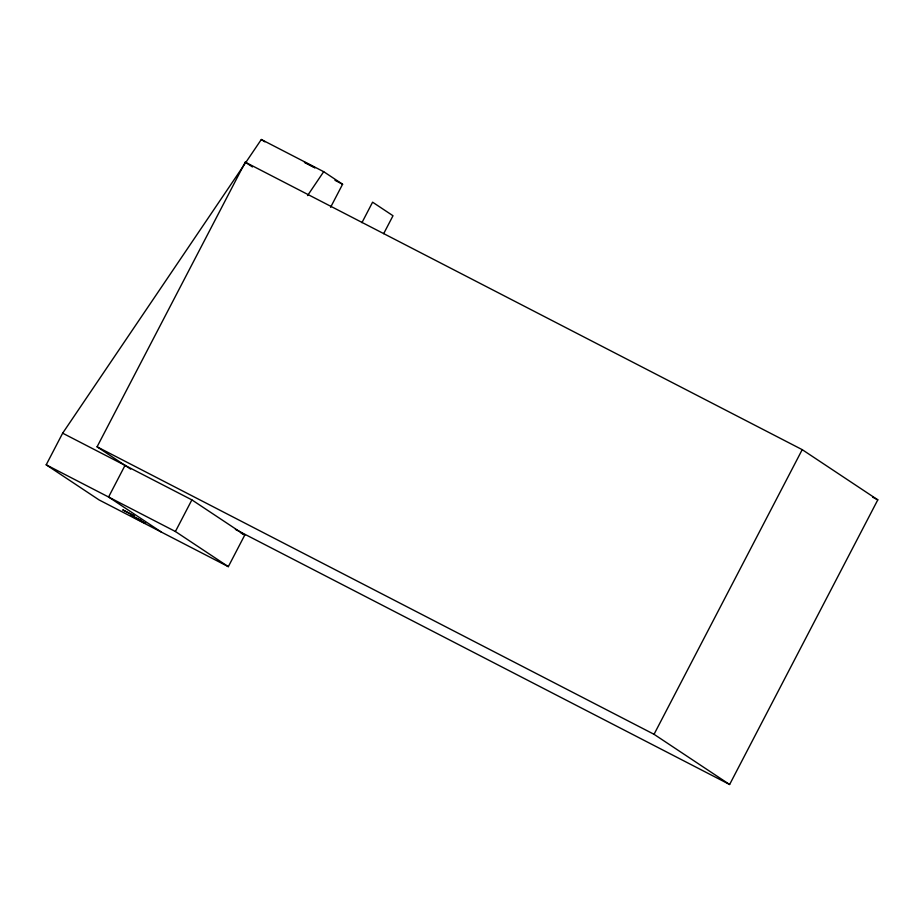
<?xml version="1.0" encoding="UTF-8"?>
<svg xmlns="http://www.w3.org/2000/svg" width="924" height="924" viewBox="0 0 924 924"><rect width="100%" height="100%" fill="white"/><g stroke="black" fill="none" stroke-linecap="round" stroke-linejoin="round"><path stroke-width="1.39" d="M62.659 433.183L191.88 499.884L244.791 535.019L228.32 566.655L99.111 499.953L46.2 464.818L62.659 433.183L261.319 139.501L323.7 171.691L342.596 184.246L330.596 207.288M130.665 469.126L97.078 446.812L245.264 162.162L802.217 449.653L877.8 499.849L729.625 784.499L235.401 529.394M125.04 465.384L108.582 497.008L161.492 532.155M228.32 566.655L175.41 531.508L191.88 499.884M361.931 222.672L372.591 202.183L393 215.742L383.668 233.668M729.625 784.499L654.042 734.303L802.217 449.653M307.553 195.576L323.7 171.691M304.481 162.254L308.212 164.125M314.83 167.752L313.906 167.302M313.051 166.886L312.093 166.401M311.099 165.893L310.094 165.373M334.962 180.307L342.596 184.246M872.683 497.204L877.8 499.849M97.078 446.812L654.042 734.303M241.002 533.067L244.791 535.019M46.2 464.818L175.41 531.508M308.708 164.38L311.376 165.766M309.032 164.819L307.935 164.241M311.908 166.054L313.386 166.84M307.403 163.952L306.387 163.421M305.925 163.167L304.562 162.416M313.802 167.071L314.957 167.718M261.319 139.501L264.865 141.846M245.264 162.162L252.46 166.944M122.938 509.979L134.199 515.858L122.938 509.979M130.492 514.991L141.753 520.87L130.584 515.026M134.269 517.509L145.53 523.388L134.269 517.509"/></g></svg>
